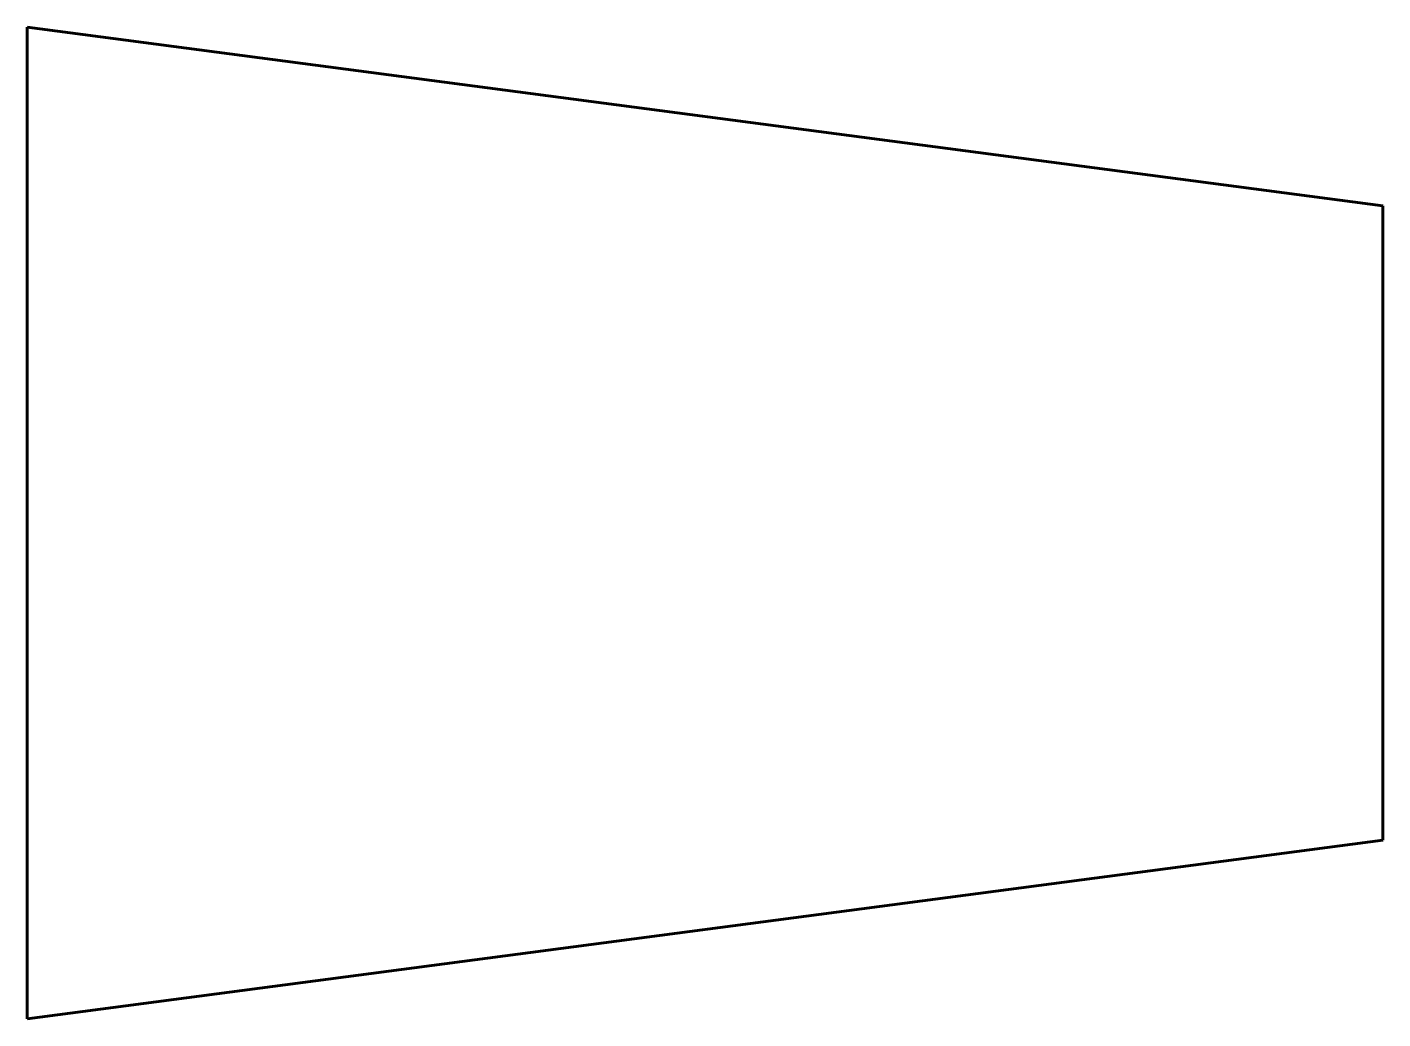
# Model space of a CAD drawing. Header units: millimetres. Extents: x -284 to 482, y -384 to 176.
import ezdxf

# ---------------------------------------------------------------- set-up
doc = ezdxf.new("R2010")
doc.units = ezdxf.units.MM
doc.linetypes.add('K5LT_BASIC', pattern=[0])
doc.layers.add('Системный слой', color=7, linetype='Continuous')

msp = doc.modelspace()

# ---------------------------------------------------------------- linework, layer by layer
at = {"layer": 'Системный слой', "color": 5, "linetype": 'K5LT_BASIC', "lineweight": 60, "true_color": 0x0000ff}
for p, q in [((481.82, 74.86), (-283.62, 175.86)), ((-283.62, 175.86), (-283.62, -384.14)), ((481.82, -283.14), (481.82, 74.86)), ((-283.62, -384.14), (481.82, -283.14))]:
    msp.add_line(p, q, dxfattribs=at)

doc.saveas('drawing.dxf')
